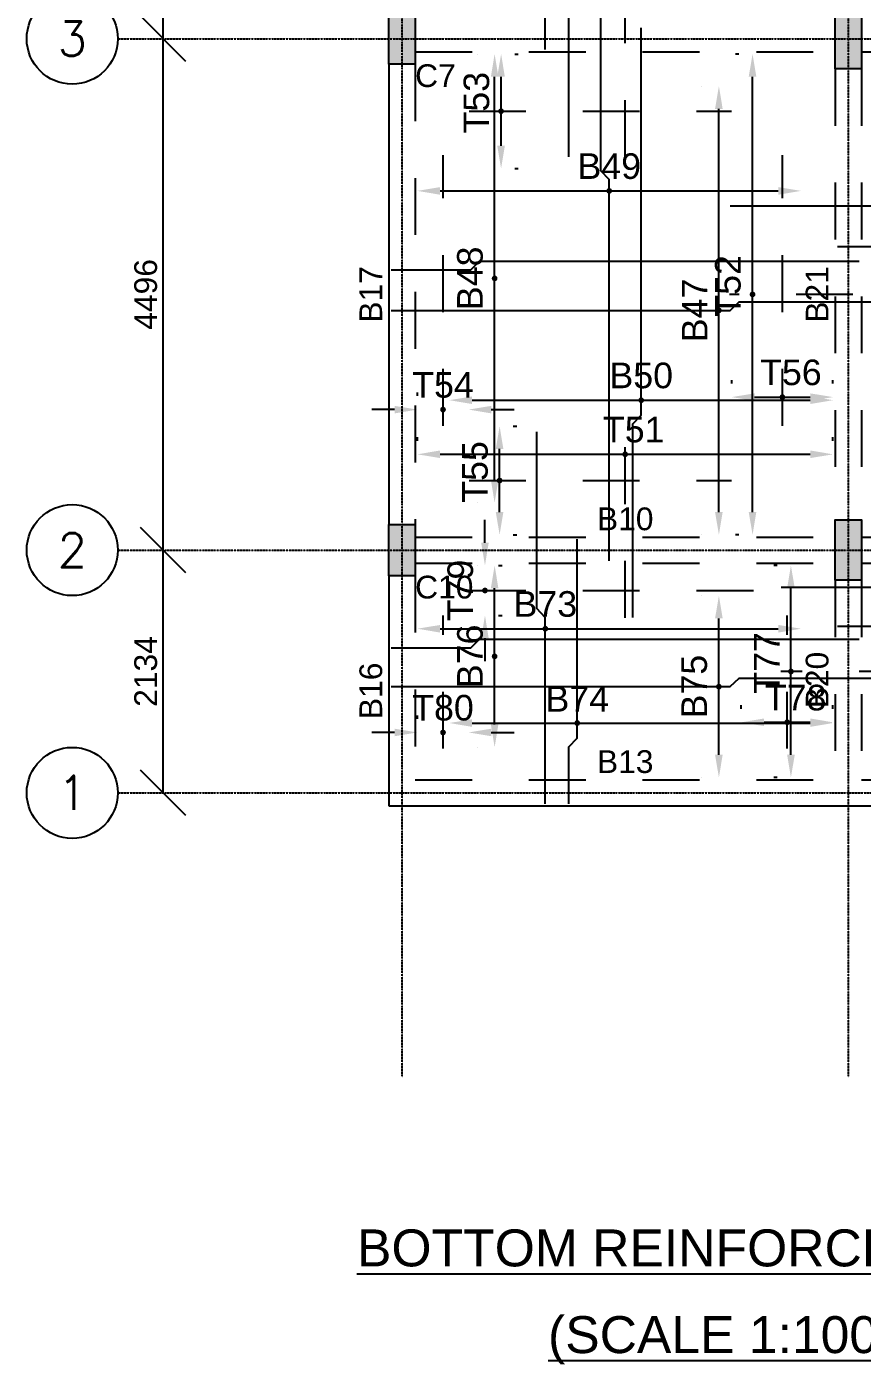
# Model space of a CAD drawing. Header units: inches. Extents: x -816171 to 9366335, y -450961 to 689132.
# Drawn here: x 7966676 to 7974022, y 259053 to 270811 of the extents above; entities that cross this region are included whole.
import ezdxf
from ezdxf.enums import TextEntityAlignment as Align

# ---------------------------------------------------------------- set-up
doc = ezdxf.new("R2010")
doc.units = ezdxf.units.IN
doc.header["$MEASUREMENT"] = 0
doc.linetypes.add('SCCenter', pattern=[1.2, 0.5, -0.3, 0.1, -0.3])
doc.linetypes.add('SCHidden', pattern=[1000, 500, -500])
for name, color, linetype in [('Beam', 3, 'Continuous'), ('Beam Nos', 7, 'Continuous'), ('Column', 2, 'Continuous'), ('Column Nos', 7, 'Continuous'), ('Dimension', 31, 'Continuous'), ('Grid Line', 8, 'Continuous'), ('Label', 4, 'Continuous'), ('Reinforcement', 130, 'Continuous')]:
    doc.layers.add(name, color=color, linetype=linetype)
doc.styles.add('SC-BBS1', font='SansSerif')
doc.styles.add('SC-BBS2', font='SansSerif')
doc.styles.add('SC-SansSerif', font='SansSerif')
doc.styles.get("Standard").update_dxf_attribs({"font": 'txt.shx'})
doc.dimstyles.new('SCBBSDimStyl', dxfattribs={"dimtxt": 225, "dimasz": 200, "dimexe": 150, "dimexo": 150, "dimgap": 100, "dimtad": 1, "dimtoh": 1, "dimdec": 0, "dimzin": 0, "dimdsep": 46, "dimtxsty": 'SC-SansSerif', "dimcen": 0.09, "dimclrd": 8, "dimclre": 8, "dimclrt": 31, "dimadec": 0, "dimazin": 0, "dimtfac": 1, "dimtdec": 0, "dimtix": 1, "dimtofl": 0, "dimtmove": 0, "dimatfit": 3, "dimfxl": 1, "dimtolj": 1, "dimtzin": 0, "dimarcsym": 0})
doc.dimstyles.new('SCGridlineDim', dxfattribs={"dimtxt": 200, "dimasz": 0.18, "dimexe": 75, "dimexo": 75, "dimgap": 50, "dimtad": 1, "dimtoh": 1, "dimdec": 0, "dimzin": 0, "dimdsep": 46, "dimtxsty": 'SC-BBS2', "dimtsz": 200, "dimcen": 0.09, "dimclrd": 8, "dimclre": 8, "dimclrt": 31, "dimadec": 0, "dimazin": 0, "dimtfac": 1, "dimtdec": 0, "dimtix": 1, "dimtofl": 0, "dimtmove": 0, "dimatfit": 3, "dimfxl": 1, "dimtolj": 1, "dimtzin": 0, "dimarcsym": 0})

# ---------------------------------------------------------------- blocks, each defined once
blk = doc.blocks.new('*D3035')
at = {"layer": 'DEFPOINTS', "color": 0, "transparency": 16777216}
for p in [(7967876, 266210), (7967876, 266210), (7967876, 264076)]:
    blk.add_point(p, dxfattribs=at)
at = {"layer": 'Grid Line', "color": 8, "lineweight": -2, "transparency": 16777216}
for p, q in [((7968076, 266010), (7967676, 266410)), ((7967876, 264076), (7967876, 266210)), ((7968076, 263876), (7967676, 264276))]:
    blk.add_line(p, q, dxfattribs=at)
at = {"layer": 'Grid Line', "color": 31, "transparency": 16777216, "insert": (7967723, 265143), "char_height": 200, "attachment_point": 5, "rotation": 90, "style": 'SC-BBS2'}
blk.add_mtext('\\A1;2134', dxfattribs=at)
blk = doc.blocks.new('*D3036')
at = {"layer": 'DEFPOINTS', "color": 0, "transparency": 16777216}
for p in [(7967876, 270706), (7967876, 270706), (7967876, 266210)]:
    blk.add_point(p, dxfattribs=at)
at = {"layer": 'Grid Line', "color": 8, "lineweight": -2, "transparency": 16777216}
for p, q in [((7968076, 270506), (7967676, 270906)), ((7967876, 266210), (7967876, 270706)), ((7968076, 266010), (7967676, 266410))]:
    blk.add_line(p, q, dxfattribs=at)
at = {"layer": 'Grid Line', "color": 31, "transparency": 16777216, "insert": (7967723, 268458), "char_height": 200, "attachment_point": 5, "rotation": 90, "style": 'SC-BBS2'}
blk.add_mtext('\\A1;4496', dxfattribs=at)
blk = doc.blocks.new('*D3037')
at = {"layer": 'DEFPOINTS', "color": 0, "transparency": 16777216}
for p in [(7967876, 275773), (7967876, 275773), (7967876, 270706)]:
    blk.add_point(p, dxfattribs=at)
at = {"layer": 'Grid Line', "color": 8, "lineweight": -2, "transparency": 16777216}
for p, q in [((7968076, 275573), (7967676, 275973)), ((7967876, 270706), (7967876, 275773)), ((7968076, 270506), (7967676, 270906))]:
    blk.add_line(p, q, dxfattribs=at)
at = {"layer": 'Grid Line', "color": 31, "transparency": 16777216, "insert": (7967723, 273239), "char_height": 200, "attachment_point": 5, "rotation": 90, "style": 'SC-BBS2'}
blk.add_mtext('\\A1;5067', dxfattribs=at)
blk = doc.blocks.new('*D3066')
at = {"layer": 'DEFPOINTS', "color": 0, "transparency": 16777216}
for p in [(7972762, 270289), (7972762, 270289), (7972762, 266345)]:
    blk.add_point(p, dxfattribs=at)
at = {"layer": 'Dimension', "color": 8, "lineweight": -2, "transparency": 16777216}
for p, q in [((7972612, 270289), (7972612, 270289)), ((7972762, 266545), (7972762, 270089)), ((7972612, 266345), (7972612, 266345))]:
    blk.add_line(p, q, dxfattribs=at)
at = {"layer": 'Dimension', "color": 8, "transparency": 16777216}
for points in [[(7972728, 270089), (7972795, 270089), (7972762, 270289)], [(7972728, 266545), (7972795, 266545), (7972762, 266345)]]:
    blk.add_solid(points, dxfattribs=at)
at = {"layer": 'Dimension', "color": 31, "transparency": 16777216, "insert": (7972549, 268317), "char_height": 225, "attachment_point": 5, "rotation": 90, "style": 'SC-SansSerif'}
blk.add_mtext('\\A1;B47', dxfattribs=at)
blk = doc.blocks.new('*D3067')
at = {"layer": 'DEFPOINTS', "color": 0, "transparency": 16777216}
for p in [(7970790, 270571), (7970790, 270571), (7970790, 266627)]:
    blk.add_point(p, dxfattribs=at)
at = {"layer": 'Dimension', "color": 8, "lineweight": -2, "transparency": 16777216}
for p, q in [((7970640, 270571), (7970640, 270571)), ((7970790, 266827), (7970790, 270371)), ((7970640, 266627), (7970640, 266627))]:
    blk.add_line(p, q, dxfattribs=at)
at = {"layer": 'Dimension', "color": 8, "transparency": 16777216}
for points in [[(7970757, 270371), (7970823, 270371), (7970790, 270571)], [(7970757, 266827), (7970823, 266827), (7970790, 266627)]]:
    blk.add_solid(points, dxfattribs=at)
at = {"layer": 'Dimension', "color": 31, "transparency": 16777216, "insert": (7970574, 268599), "char_height": 225, "attachment_point": 5, "rotation": 90, "style": 'SC-SansSerif'}
blk.add_mtext('\\A1;B48', dxfattribs=at)
blk = doc.blocks.new('*D3068')
at = {"layer": 'DEFPOINTS', "color": 0, "transparency": 16777216}
for p in [(7970111, 269368), (7973484, 269368), (7973484, 269368)]:
    blk.add_point(p, dxfattribs=at)
at = {"layer": 'Dimension', "color": 8, "lineweight": -2, "transparency": 16777216}
blk.add_line((7970311, 269368), (7973284, 269368), dxfattribs=at)
at = {"layer": 'Dimension', "color": 8, "transparency": 16777216}
for points in [[(7970311, 269401), (7970311, 269334), (7970111, 269368)], [(7973284, 269401), (7973284, 269334), (7973484, 269368)]]:
    blk.add_solid(points, dxfattribs=at)
at = {"layer": 'Dimension', "color": 31, "transparency": 16777216, "insert": (7971798, 269584), "char_height": 225, "attachment_point": 5, "style": 'SC-SansSerif'}
blk.add_mtext('\\A1;B49', dxfattribs=at)
blk = doc.blocks.new('*D3069')
at = {"layer": 'DEFPOINTS', "color": 0, "transparency": 16777216}
for p in [(7970392, 267528), (7973765, 267528), (7973765, 267528)]:
    blk.add_point(p, dxfattribs=at)
at = {"layer": 'Dimension', "color": 8, "lineweight": -2, "transparency": 16777216}
blk.add_line((7970592, 267528), (7973565, 267528), dxfattribs=at)
at = {"layer": 'Dimension', "color": 8, "transparency": 16777216}
for points in [[(7970592, 267561), (7970592, 267494), (7970392, 267528)], [(7973565, 267561), (7973565, 267494), (7973765, 267528)]]:
    blk.add_solid(points, dxfattribs=at)
at = {"layer": 'Dimension', "color": 31, "transparency": 16777216, "insert": (7972079, 267744), "char_height": 225, "attachment_point": 5, "style": 'SC-SansSerif'}
blk.add_mtext('\\A1;B50', dxfattribs=at)
blk = doc.blocks.new('*D3078')
at = {"layer": 'DEFPOINTS', "color": 0, "transparency": 16777216}
for p in [(7970111, 265519), (7973484, 265519), (7973484, 265519)]:
    blk.add_point(p, dxfattribs=at)
at = {"layer": 'Dimension', "color": 8, "lineweight": -2, "transparency": 16777216}
blk.add_line((7970311, 265519), (7973284, 265519), dxfattribs=at)
at = {"layer": 'Dimension', "color": 8, "transparency": 16777216}
for points in [[(7970311, 265552), (7970311, 265485), (7970111, 265519)], [(7973284, 265552), (7973284, 265485), (7973484, 265519)]]:
    blk.add_solid(points, dxfattribs=at)
at = {"layer": 'Dimension', "color": 31, "transparency": 16777216, "insert": (7971236, 265735), "char_height": 225, "attachment_point": 5, "style": 'SC-SansSerif'}
blk.add_mtext('\\A1;B73', dxfattribs=at)
blk = doc.blocks.new('*D3079')
at = {"layer": 'DEFPOINTS', "color": 0, "transparency": 16777216}
for p in [(7970392, 264690), (7973765, 264690), (7973765, 264690)]:
    blk.add_point(p, dxfattribs=at)
at = {"layer": 'Dimension', "color": 8, "lineweight": -2, "transparency": 16777216}
blk.add_line((7970592, 264690), (7973565, 264690), dxfattribs=at)
at = {"layer": 'Dimension', "color": 8, "transparency": 16777216}
for points in [[(7970592, 264723), (7970592, 264656), (7970392, 264690)], [(7973565, 264723), (7973565, 264656), (7973765, 264690)]]:
    blk.add_solid(points, dxfattribs=at)
at = {"layer": 'Dimension', "color": 31, "transparency": 16777216, "insert": (7971517, 264902), "char_height": 225, "attachment_point": 5, "style": 'SC-SansSerif'}
blk.add_mtext('\\A1;B74', dxfattribs=at)
blk = doc.blocks.new('*D3115')
at = {"layer": 'DEFPOINTS', "color": 0, "transparency": 16777216}
for p in [(7972762, 265809), (7972762, 265809), (7972762, 264211)]:
    blk.add_point(p, dxfattribs=at)
at = {"layer": 'Dimension', "color": 8, "lineweight": -2, "transparency": 16777216}
for p, q in [((7972612, 265809), (7972612, 265809)), ((7972762, 264411), (7972762, 265609)), ((7972612, 264211), (7972612, 264211))]:
    blk.add_line(p, q, dxfattribs=at)
at = {"layer": 'Dimension', "color": 8, "transparency": 16777216}
for points in [[(7972728, 265609), (7972795, 265609), (7972762, 265809)], [(7972728, 264411), (7972795, 264411), (7972762, 264211)]]:
    blk.add_solid(points, dxfattribs=at)
at = {"layer": 'Dimension', "color": 31, "transparency": 16777216, "insert": (7972546, 265010), "char_height": 225, "attachment_point": 5, "rotation": 90, "style": 'SC-SansSerif'}
blk.add_mtext('\\A1;B75', dxfattribs=at)
blk = doc.blocks.new('*D3116')
at = {"layer": 'DEFPOINTS', "color": 0, "transparency": 16777216}
for p in [(7970790, 266075), (7970790, 266075), (7970790, 264477)]:
    blk.add_point(p, dxfattribs=at)
at = {"layer": 'Dimension', "color": 8, "lineweight": -2, "transparency": 16777216}
for p, q in [((7970640, 266075), (7970640, 266075)), ((7970790, 264677), (7970790, 265875)), ((7970640, 264477), (7970640, 264477))]:
    blk.add_line(p, q, dxfattribs=at)
at = {"layer": 'Dimension', "color": 8, "transparency": 16777216}
for points in [[(7970757, 265875), (7970823, 265875), (7970790, 266075)], [(7970757, 264677), (7970823, 264677), (7970790, 264477)]]:
    blk.add_solid(points, dxfattribs=at)
at = {"layer": 'Dimension', "color": 31, "transparency": 16777216, "insert": (7970574, 265276), "char_height": 225, "attachment_point": 5, "rotation": 90, "style": 'SC-SansSerif'}
blk.add_mtext('\\A1;B76', dxfattribs=at)
blk = doc.blocks.new('*D3133')
at = {"layer": 'DEFPOINTS', "color": 0, "transparency": 16777216}
for p in [(7970111, 267022), (7973765, 267052), (7973765, 267022)]:
    blk.add_point(p, dxfattribs=at)
at = {"layer": 'Dimension', "color": 8, "lineweight": -2, "transparency": 16777216}
for p, q in [((7970111, 267172), (7970111, 267202)), ((7973765, 267172), (7973765, 267202)), ((7970311, 267052), (7973565, 267052))]:
    blk.add_line(p, q, dxfattribs=at)
at = {"layer": 'Dimension', "color": 8, "transparency": 16777216}
for points in [[(7970311, 267086), (7970311, 267019), (7970111, 267052)], [(7973565, 267086), (7973565, 267019), (7973765, 267052)]]:
    blk.add_solid(points, dxfattribs=at)
at = {"layer": 'Dimension', "color": 31, "transparency": 16777216, "insert": (7972013, 267268), "char_height": 225, "attachment_point": 5, "style": 'SC-SansSerif'}
blk.add_mtext('\\A1;T51', dxfattribs=at)
blk = doc.blocks.new('*D3134')
at = {"layer": 'DEFPOINTS', "color": 0, "transparency": 16777216}
for p in [(7973058, 270571), (7973088, 270571), (7973088, 266345)]:
    blk.add_point(p, dxfattribs=at)
at = {"layer": 'Dimension', "color": 8, "lineweight": -2, "transparency": 16777216}
for p, q in [((7972938, 270571), (7972908, 270571)), ((7973058, 266545), (7973058, 270371)), ((7972938, 266345), (7972908, 266345))]:
    blk.add_line(p, q, dxfattribs=at)
at = {"layer": 'Dimension', "color": 8, "transparency": 16777216}
for points in [[(7973024, 270371), (7973091, 270371), (7973058, 270571)], [(7973024, 266545), (7973091, 266545), (7973058, 266345)]]:
    blk.add_solid(points, dxfattribs=at)
at = {"layer": 'Dimension', "color": 31, "transparency": 16777216, "insert": (7972842, 268533), "char_height": 225, "attachment_point": 5, "rotation": 90, "style": 'SC-SansSerif'}
blk.add_mtext('\\A1;T52', dxfattribs=at)
blk = doc.blocks.new('*D3082')
at = {"layer": 'DEFPOINTS', "color": 0, "transparency": 16777216}
for p in [(7973395, 266075), (7973425, 266075), (7973425, 264211)]:
    blk.add_point(p, dxfattribs=at)
at = {"layer": 'Dimension', "color": 8, "lineweight": -2, "transparency": 16777216}
for p, q in [((7973275, 266075), (7973245, 266075)), ((7973395, 264411), (7973395, 265875)), ((7973275, 264211), (7973245, 264211))]:
    blk.add_line(p, q, dxfattribs=at)
at = {"layer": 'Dimension', "color": 8, "transparency": 16777216}
for points in [[(7973362, 265875), (7973429, 265875), (7973395, 266075)], [(7973362, 264411), (7973429, 264411), (7973395, 264211)]]:
    blk.add_solid(points, dxfattribs=at)
at = {"layer": 'Dimension', "color": 31, "transparency": 16777216, "insert": (7973183, 265218), "char_height": 225, "attachment_point": 5, "rotation": 90, "style": 'SC-SansSerif'}
blk.add_mtext('\\A1;T77', dxfattribs=at)
blk = doc.blocks.new('*D3098')
at = {"layer": 'DEFPOINTS', "color": 0, "transparency": 16777216}
for p in [(7970817, 270571), (7970847, 270571), (7970817, 269565)]:
    blk.add_point(p, dxfattribs=at)
at = {"layer": 'Dimension', "color": 8, "lineweight": -2, "transparency": 16777216}
for p, q in [((7970967, 270571), (7970997, 270571)), ((7970847, 269765), (7970847, 270371)), ((7970967, 269565), (7970997, 269565))]:
    blk.add_line(p, q, dxfattribs=at)
at = {"layer": 'Dimension', "color": 8, "transparency": 16777216}
for points in [[(7970813, 270371), (7970880, 270371), (7970847, 270571)], [(7970813, 269765), (7970880, 269765), (7970847, 269565)]]:
    blk.add_solid(points, dxfattribs=at)
at = {"layer": 'Dimension', "color": 31, "transparency": 16777216, "insert": (7970631, 270143), "char_height": 225, "attachment_point": 5, "rotation": 90, "style": 'SC-SansSerif'}
blk.add_mtext('\\A1;T53', dxfattribs=at)
blk = doc.blocks.new('*D3099')
at = {"layer": 'DEFPOINTS', "color": 0, "transparency": 16777216}
for p in [(7970111, 267415), (7970561, 267445), (7970561, 267415)]:
    blk.add_point(p, dxfattribs=at)
at = {"layer": 'Dimension', "color": 8, "lineweight": -2, "transparency": 16777216}
for p, q in [((7970111, 267565), (7970111, 267595)), ((7970561, 267565), (7970561, 267595)), ((7969911, 267445), (7969711, 267445)), ((7970761, 267445), (7970961, 267445))]:
    blk.add_line(p, q, dxfattribs=at)
at = {"layer": 'Dimension', "color": 8, "transparency": 16777216}
for points in [[(7969911, 267478), (7969911, 267412), (7970111, 267445)], [(7970761, 267478), (7970761, 267412), (7970561, 267445)]]:
    blk.add_solid(points, dxfattribs=at)
at = {"layer": 'Dimension', "color": 31, "transparency": 16777216, "insert": (7970336, 267661), "char_height": 225, "attachment_point": 5, "style": 'SC-SansSerif'}
blk.add_mtext('\\A1;T54', dxfattribs=at)
blk = doc.blocks.new('*D3100')
at = {"layer": 'DEFPOINTS', "color": 0, "transparency": 16777216}
for p in [(7970804, 267299), (7970834, 267299), (7970804, 266345)]:
    blk.add_point(p, dxfattribs=at)
at = {"layer": 'Dimension', "color": 8, "lineweight": -2, "transparency": 16777216}
for p, q in [((7970954, 267299), (7970984, 267299)), ((7970834, 266545), (7970834, 267099)), ((7970954, 266345), (7970984, 266345))]:
    blk.add_line(p, q, dxfattribs=at)
at = {"layer": 'Dimension', "color": 8, "transparency": 16777216}
for points in [[(7970800, 267099), (7970867, 267099), (7970834, 267299)], [(7970800, 266545), (7970867, 266545), (7970834, 266345)]]:
    blk.add_solid(points, dxfattribs=at)
at = {"layer": 'Dimension', "color": 31, "transparency": 16777216, "insert": (7970618, 266897), "char_height": 225, "attachment_point": 5, "rotation": 90, "style": 'SC-SansSerif'}
blk.add_mtext('\\A1;T55', dxfattribs=at)
blk = doc.blocks.new('*D3101')
at = {"layer": 'DEFPOINTS', "color": 0, "transparency": 16777216}
for p in [(7972875, 267525), (7973765, 267555), (7973765, 267525)]:
    blk.add_point(p, dxfattribs=at)
at = {"layer": 'Dimension', "color": 8, "lineweight": -2, "transparency": 16777216}
for p, q in [((7972875, 267675), (7972875, 267705)), ((7973765, 267675), (7973765, 267705)), ((7973075, 267555), (7973565, 267555))]:
    blk.add_line(p, q, dxfattribs=at)
at = {"layer": 'Dimension', "color": 8, "transparency": 16777216}
for points in [[(7973075, 267588), (7973075, 267522), (7972875, 267555)], [(7973565, 267588), (7973565, 267522), (7973765, 267555)]]:
    blk.add_solid(points, dxfattribs=at)
at = {"layer": 'Dimension', "color": 31, "transparency": 16777216, "insert": (7973395, 267771), "char_height": 225, "attachment_point": 5, "style": 'SC-SansSerif'}
blk.add_mtext('\\A1;T56', dxfattribs=at)
blk = doc.blocks.new('*D3107')
at = {"layer": 'DEFPOINTS', "color": 0, "transparency": 16777216}
for p in [(7973765, 264696), (7972959, 264666), (7973765, 264666)]:
    blk.add_point(p, dxfattribs=at)
at = {"layer": 'Dimension', "color": 8, "lineweight": -2, "transparency": 16777216}
for p, q in [((7972959, 264816), (7972959, 264846)), ((7973765, 264816), (7973765, 264846)), ((7973159, 264696), (7973565, 264696))]:
    blk.add_line(p, q, dxfattribs=at)
at = {"layer": 'Dimension', "color": 8, "transparency": 16777216}
for points in [[(7973159, 264730), (7973159, 264663), (7972959, 264696)], [(7973565, 264730), (7973565, 264663), (7973765, 264696)]]:
    blk.add_solid(points, dxfattribs=at)
at = {"layer": 'Dimension', "color": 31, "transparency": 16777216, "insert": (7973437, 264912), "char_height": 225, "attachment_point": 5, "style": 'SC-SansSerif'}
blk.add_mtext('\\A1;T78', dxfattribs=at)
blk = doc.blocks.new('*D3108')
at = {"layer": 'DEFPOINTS', "color": 0, "transparency": 16777216}
for p in [(7970675, 266075), (7970705, 266075), (7970675, 265635)]:
    blk.add_point(p, dxfattribs=at)
at = {"layer": 'Dimension', "color": 8, "lineweight": -2, "transparency": 16777216}
for p, q in [((7970705, 266275), (7970705, 266475)), ((7970825, 266075), (7970855, 266075)), ((7970825, 265635), (7970855, 265635)), ((7970705, 265435), (7970705, 265235))]:
    blk.add_line(p, q, dxfattribs=at)
at = {"layer": 'Dimension', "color": 8, "transparency": 16777216}
for points in [[(7970672, 266275), (7970738, 266275), (7970705, 266075)], [(7970672, 265435), (7970738, 265435), (7970705, 265635)]]:
    blk.add_solid(points, dxfattribs=at)
at = {"layer": 'Dimension', "color": 31, "transparency": 16777216, "insert": (7970489, 265855), "char_height": 225, "attachment_point": 5, "rotation": 90, "style": 'SC-SansSerif'}
blk.add_mtext('\\A1;T79', dxfattribs=at)
blk = doc.blocks.new('*D3109')
at = {"layer": 'DEFPOINTS', "color": 0, "transparency": 16777216}
for p in [(7970111, 264577), (7970561, 264607), (7970561, 264577)]:
    blk.add_point(p, dxfattribs=at)
at = {"layer": 'Dimension', "color": 8, "lineweight": -2, "transparency": 16777216}
for p, q in [((7970111, 264727), (7970111, 264757)), ((7970561, 264727), (7970561, 264757)), ((7969911, 264607), (7969711, 264607)), ((7970761, 264607), (7970961, 264607))]:
    blk.add_line(p, q, dxfattribs=at)
at = {"layer": 'Dimension', "color": 8, "transparency": 16777216}
for points in [[(7969911, 264640), (7969911, 264574), (7970111, 264607)], [(7970761, 264640), (7970761, 264574), (7970561, 264607)]]:
    blk.add_solid(points, dxfattribs=at)
at = {"layer": 'Dimension', "color": 31, "transparency": 16777216, "insert": (7970336, 264823), "char_height": 225, "attachment_point": 5, "style": 'SC-SansSerif'}
blk.add_mtext('\\A1;T80', dxfattribs=at)

msp = doc.modelspace()

# ---------------------------------------------------------------- hatches: boundary and pattern name
at = {"layer": 'Column'}
for points in [[(7970091.23604, 270480.77449), (7969861.23604, 270480.77449), (7969861.23604, 270930.77449), (7970091.23604, 270930.77449)], [(7974015.23604, 270440.77449), (7973785.23604, 270440.77449), (7973785.23604, 270970.77449), (7974015.23604, 270970.77449)], [(7970091.23604, 265984.77449), (7969861.23604, 265984.77449), (7969861.23604, 266434.77449), (7970091.23604, 266434.77449)], [(7974015.23604, 265944.77449), (7973785.23604, 265944.77449), (7973785.23604, 266474.77449), (7974015.23604, 266474.77449)]]:
    msp.add_hatch(color=256, dxfattribs=at).paths.add_polyline_path(points, flags=0)

# ---------------------------------------------------------------- linework, layer by layer
at = {"layer": 'Beam', "linetype": 'SCHidden'}
for p, q in [((7970091.23604, 270590.77449), (7973785.23604, 270590.77449)), ((7974015.23604, 270590.77449), (7977710.23604, 270590.77449)), ((7970091.23604, 270480.77449), (7970091.23604, 266434.77449)), ((7973785.23604, 270440.77449), (7973785.23604, 266474.77449)), ((7974015.23604, 270440.77449), (7974015.23604, 266474.77449)), ((7970091.23604, 266324.77449), (7973785.23604, 266324.77449)), ((7974015.23604, 266324.77449), (7977710.23604, 266324.77449)), ((7970091.23604, 266094.77449), (7973785.23604, 266094.77449)), ((7974015.23604, 266094.77449), (7977710.23604, 266094.77449)), ((7970091.23604, 265984.77449), (7970091.23604, 264190.77449)), ((7973785.23604, 265944.77449), (7973785.23604, 264190.77449)), ((7974015.23604, 265944.77449), (7974015.23604, 264190.77449)), ((7970091.23604, 264190.77449), (7973785.23604, 264190.77449)), ((7974015.23604, 264190.77449), (7977710.23604, 264190.77449))]:
    msp.add_line(p, q, dxfattribs=at)
at = {"layer": 'Beam'}
for p, q in [((7969861.23604, 270480.77449), (7969861.23604, 266434.77449)), ((7969861.23604, 265984.77449), (7969861.23604, 263960.77449)), ((7969861.23604, 263960.77449), (7974015.23604, 263960.77449)), ((7973957.73604, 263960.77449), (7977940.23604, 263960.77449))]:
    msp.add_line(p, q, dxfattribs=at)
at = {"layer": 'Column'}
for points in [[(7970091.23604, 270480.77449), (7969861.23604, 270480.77449), (7969861.23604, 270930.77449), (7970091.23604, 270930.77449)], [(7974015.23604, 270440.77449), (7973785.23604, 270440.77449), (7973785.23604, 270970.77449), (7974015.23604, 270970.77449)], [(7970091.23604, 265984.77449), (7969861.23604, 265984.77449), (7969861.23604, 266434.77449), (7970091.23604, 266434.77449)], [(7974015.23604, 265944.77449), (7973785.23604, 265944.77449), (7973785.23604, 266474.77449), (7974015.23604, 266474.77449)]]:
    msp.add_lwpolyline(points, close=True, dxfattribs=at)
at = {"layer": 'Grid Line', "linetype": 'SCCenter'}
for p, q in [((7969976.23604, 261575.77449), (7969976.23604, 283263.77449)), ((7973900.23604, 261575.77449), (7973900.23604, 283263.77449)), ((7967476.23604, 270705.77449), (7981697.23604, 270705.77449)), ((7967476.23604, 266209.77449), (7981697.23604, 266209.77449)), ((7967476.23604, 264075.77449), (7981697.23604, 264075.77449))]:
    msp.add_line(p, q, dxfattribs=at)
at = {"layer": 'Grid Line'}
for centre in [(7967076.23604, 270705.77449), (7967076.23604, 266209.77449), (7967076.23604, 264075.77449)]:
    msp.add_circle(centre, 400, dxfattribs=at)
at = {"layer": 'Reinforcement', "linetype": 'SCHidden'}
for p, q in [((7971938.23604, 269665.77449), (7971938.23604, 271750.77449)), ((7970565.08683, 270067.84909), (7972871.23604, 270067.84909)), ((7970336.16144, 267302.62528), (7970336.16144, 269682.62528)), ((7973320.23604, 267302.62528), (7973320.23604, 269682.62528)), ((7974940.23604, 268457.77449), (7972855.23604, 268457.77449)), ((7971938.23604, 265614.77449), (7971938.23604, 267254.77449)), ((7970565.08683, 266821.69989), (7972871.23604, 266821.69989)), ((7970565.08683, 265854.77449), (7973325.08683, 265854.77449)), ((7970336.16144, 264464.62528), (7970336.16144, 265634.62528)), ((7973362.06064, 264464.62528), (7973362.06064, 265634.62528)), ((7974495.23604, 265142.77449), (7973305.23604, 265142.77449))]:
    msp.add_line(p, q, dxfattribs=at)
at = {"layer": 'Reinforcement'}
for points in [[(7971235.54373, 270610.77449), (7971235.54373, 274434.77449), (7971160.54373, 274511.92369), (7971160.54373, 276811.92369)], [(7971441.62064, 269666.62528), (7971441.62064, 271966.62528), (7971516.62064, 272043.77449), (7971516.62064, 275867.77449)], [(7971797.69758, 266114.77449), (7971797.69758, 269467.77449), (7971722.69758, 269544.92369), (7971722.69758, 271744.92369)], [(7972003.77444, 265618.62528), (7972003.77444, 267318.62528), (7972078.77444, 267395.77449), (7972078.77444, 270800.77449)], [(7972861.08683, 269237.10779), (7974861.08683, 269237.10779), (7974938.23604, 269162.10779), (7977920.23604, 269162.10779)], [(7973805.23604, 268880.37449), (7976849.23604, 268880.37449), (7976926.38525, 268955.37449), (7978226.38525, 268955.37449)], [(7969881.08683, 268673.64109), (7970581.08683, 268673.64109), (7970658.23604, 268748.64109), (7973995.23604, 268748.64109)], [(7969881.23604, 268316.90782), (7972861.73604, 268316.90782), (7972938.88525, 268391.90782), (7974939.38525, 268391.90782)], [(7971235.54139, 263980.77449), (7971235.54139, 265618.77449), (7971160.54139, 265695.92369), (7971160.54139, 267248.92369)], [(7971441.61764, 263980.62528), (7971441.61764, 264480.62528), (7971516.61764, 264557.77449), (7971516.61764, 266304.77449)], [(7973309.08683, 265883.50139), (7974909.08683, 265883.50139), (7974986.23604, 265808.50139), (7977920.23604, 265808.50139)], [(7973805.23604, 265542.21362), (7976849.23604, 265542.21362), (7976926.38525, 265617.21362), (7978226.38525, 265617.21362)], [(7969881.08683, 265350.92579), (7970581.08683, 265350.92579), (7970658.23604, 265425.92579), (7973995.23604, 265425.92579)], [(7969881.23604, 265009.63796), (7972861.73604, 265009.63796), (7972938.88525, 265084.63796), (7974491.38525, 265084.63796)]]:
    msp.add_lwpolyline(points, dxfattribs=at)
at = {"layer": 'Reinforcement', "color": 8, "const_width": 25}
for points in [[(7970834.04954, 270067.84909, 1), (7970859.04954, 270067.84909, 1)], [(7971785.19754, 269367.77449, 1), (7971810.19754, 269367.77449, 1)], [(7970777.58684, 268598.64109, 1), (7970802.58684, 268598.64109, 1)], [(7973045.23604, 268457.77449, 1), (7973070.23604, 268457.77449, 1)], [(7972749.23604, 268316.90779, 1), (7972774.23604, 268316.90779, 1)], [(7972066.27444, 267527.62529, 1), (7972091.27444, 267527.62529, 1)], [(7973307.73604, 267555.12529, 1), (7973332.73604, 267555.12529, 1)], [(7970323.66144, 267445.08799, 1), (7970348.66144, 267445.08799, 1)], [(7971925.73604, 267052.27449, 1), (7971950.73604, 267052.27449, 1)], [(7970821.04954, 266821.69989, 1), (7970846.04954, 266821.69989, 1)], [(7970692.58684, 265854.77449, 1), (7970717.58684, 265854.77449, 1)], [(7971223.04134, 265518.77449, 1), (7971248.04134, 265518.77449, 1)], [(7970777.58684, 265275.92579, 1), (7970802.58684, 265275.92579, 1)], [(7973382.73604, 265142.77449, 1), (7973407.73604, 265142.77449, 1)], [(7972749.23604, 265009.63799, 1), (7972774.23604, 265009.63799, 1)], [(7971504.11764, 264689.62529, 1), (7971529.11764, 264689.62529, 1)], [(7973349.56064, 264696.21299, 1), (7973374.56064, 264696.21299, 1)], [(7970323.66144, 264607.08799, 1), (7970348.66144, 264607.08799, 1)]]:
    msp.add_lwpolyline(points, format="xyb", close=True, dxfattribs=at)

# ---------------------------------------------------------------- texts
at = {"layer": 'Beam Nos', "style": 'SC-BBS1'}
for s, p in [('B17', (7969861.23604, 268457.77449)), ('B21', (7973785.23604, 268457.77449)), ('B20', (7973785.23604, 265067.77449)), ('B16', (7969861.23604, 264972.77449))]:
    msp.add_text(s, height=200, rotation=90, dxfattribs=at).set_placement(p, align=Align.BOTTOM_CENTER)
for s, p in [('B10', (7971938.23604, 266324.77449)), ('B13', (7971938.23604, 264190.77449))]:
    msp.add_text(s, height=200, dxfattribs=at).set_placement(p, align=Align.BOTTOM_CENTER)
at = {"layer": 'Column Nos', "style": 'SC-BBS2'}
for s, p in [('C7', (7970091.23604, 270480.77449)), ('C10', (7970091.23604, 265984.77449))]:
    msp.add_text(s, height=200, dxfattribs=at).set_placement(p, align=Align.TOP_LEFT)
at = {"layer": 'Grid Line'}
for s, p in [('3', (7967076.23604, 270705.77449)), ('2', (7967076.23604, 266209.77449)), ('1', (7967076.23604, 264075.77449))]:
    msp.add_text(s, height=300, dxfattribs=at).set_placement(p, align=Align.MIDDLE)
at = {"layer": 'Label', "style": 'SC-BBS1'}
for s, p in [('%%UBOTTOM REINFORCEMENT LAYOUT - 8.077 M', (7974586.73604, 260075.77449)), ('%%u(SCALE 1:100)', (7972786.0681, 259313.27449))]:
    msp.add_text(s, height=325, dxfattribs=at).set_placement(p, align=Align.MIDDLE_CENTER)

# ---------------------------------------------------------------- dimensions: what is measured, and where the dimension line sits
at = {"layer": 'Dimension'}
for base, p1, p2, angle, text, picture, middle in [((7970790.08684, 270570.77449), (7970790.08684, 266626.50779), (7970790.08684, 270570.77449), 90, 'B48', '*D3067', (7970790.08684, 268598.64109)), ((7970846.54954, 270570.77449), (7970816.54954, 269564.92369), (7970816.54954, 270570.77449), 90, 'T53', '*D3098', (7970846.54954, 270142.84909)), ((7973057.73604, 270570.77449), (7973087.73604, 266344.77449), (7973087.73604, 270570.77449), 90, 'T52', '*D3134', (7973057.73604, 268532.77449)), ((7972761.73604, 270289.04119), (7972761.73604, 266344.77449), (7972761.73604, 270289.04119), 90, 'B47', '*D3066', (7972761.73604, 268316.90779)), ((7973484.15914, 269367.77449), (7970111.23604, 269367.77449), (7973484.15914, 269367.77449), 0, 'B49', '*D3068', (7971797.69754, 269367.77449)), ((7973765.23604, 267527.62529), (7970392.31304, 267527.62529), (7973765.23604, 267527.62529), 0, 'B50', '*D3069', (7972078.77444, 267527.62529)), ((7973765.23604, 267555.12529), (7972875.23604, 267525.12529), (7973765.23604, 267525.12529), 0, 'T56', '*D3101', (7973395.23604, 267555.12529)), ((7970561.08684, 267445.08799), (7970111.23604, 267415.08799), (7970561.08684, 267415.08799), 0, 'T54', '*D3099', (7970336.16144, 267445.08799)), ((7973765.23604, 267052.27449), (7970111.23604, 267022.27449), (7973765.23604, 267022.27449), 0, 'T51', '*D3133', (7972013.23604, 267052.27449)), ((7970833.54954, 267298.62529), (7970803.54954, 266344.77449), (7970803.54954, 267298.62529), 90, 'T55', '*D3100', (7970833.54954, 266896.69989)), ((7970705.08684, 266074.77449), (7970675.08684, 265634.77449), (7970675.08684, 266074.77449), 90, 'T79', '*D3108', (7970705.08684, 265854.77449)), ((7970790.08684, 266074.78929), (7970790.08684, 264477.06229), (7970790.08684, 266074.78929), 90, 'B76', '*D3116', (7970790.08684, 265275.92579)), ((7973395.23604, 266074.77449), (7973425.23604, 264210.77449), (7973425.23604, 266074.77449), 90, 'T77', '*D3082', (7973395.23604, 265217.77449)), ((7973484.15204, 265518.77449), (7970111.23604, 265518.77449), (7973484.15204, 265518.77449), 0, 'B73', '*D3078', (7971235.54134, 265518.77449)), ((7972761.73604, 265808.50149), (7972761.73604, 264210.77449), (7972761.73604, 265808.50149), 90, 'B75', '*D3115', (7972761.73604, 265009.63799)), ((7973765.22844, 264689.62529), (7970392.31234, 264689.62529), (7973765.22844, 264689.62529), 0, 'B74', '*D3079', (7971516.61764, 264689.62529)), ((7973765.23604, 264696.21299), (7972958.88524, 264666.21299), (7973765.23604, 264666.21299), 0, 'T78', '*D3107', (7973437.06064, 264696.21299)), ((7970561.08684, 264607.08799), (7970111.23604, 264577.08799), (7970561.08684, 264577.08799), 0, 'T80', '*D3109', (7970336.16144, 264607.08799))]:
    dim = msp.add_linear_dim(base=base, p1=p1, p2=p2, angle=angle, text=text, dimstyle='SCBBSDimStyl', override={"dimjust": 0}, dxfattribs=at)
    dim.commit()
    dim.dimension.update_dxf_attribs({"geometry": picture, "text_midpoint": middle, "dimtype": 161})
at = {"layer": 'Grid Line'}
for p1, p2, text, picture, middle in [((7967876.23604, 270705.77449), (7967876.23604, 275772.77449), '5067', '*D3037', (7967723.08103, 273239.27449)), ((7967876.23604, 266209.77449), (7967876.23604, 270705.77449), '4496', '*D3036', (7967723.08103, 268457.77449)), ((7967876.23604, 264075.77449), (7967876.23604, 266209.77449), '2134', '*D3035', (7967723.08103, 265142.77449))]:
    dim = msp.add_aligned_dim(p1=p1, p2=p2, distance=0, text=text, dimstyle='SCGridlineDim', dxfattribs=at)
    dim.commit()
    dim.dimension.update_dxf_attribs({"geometry": picture, "text_midpoint": middle})

doc.saveas('drawing.dxf')
